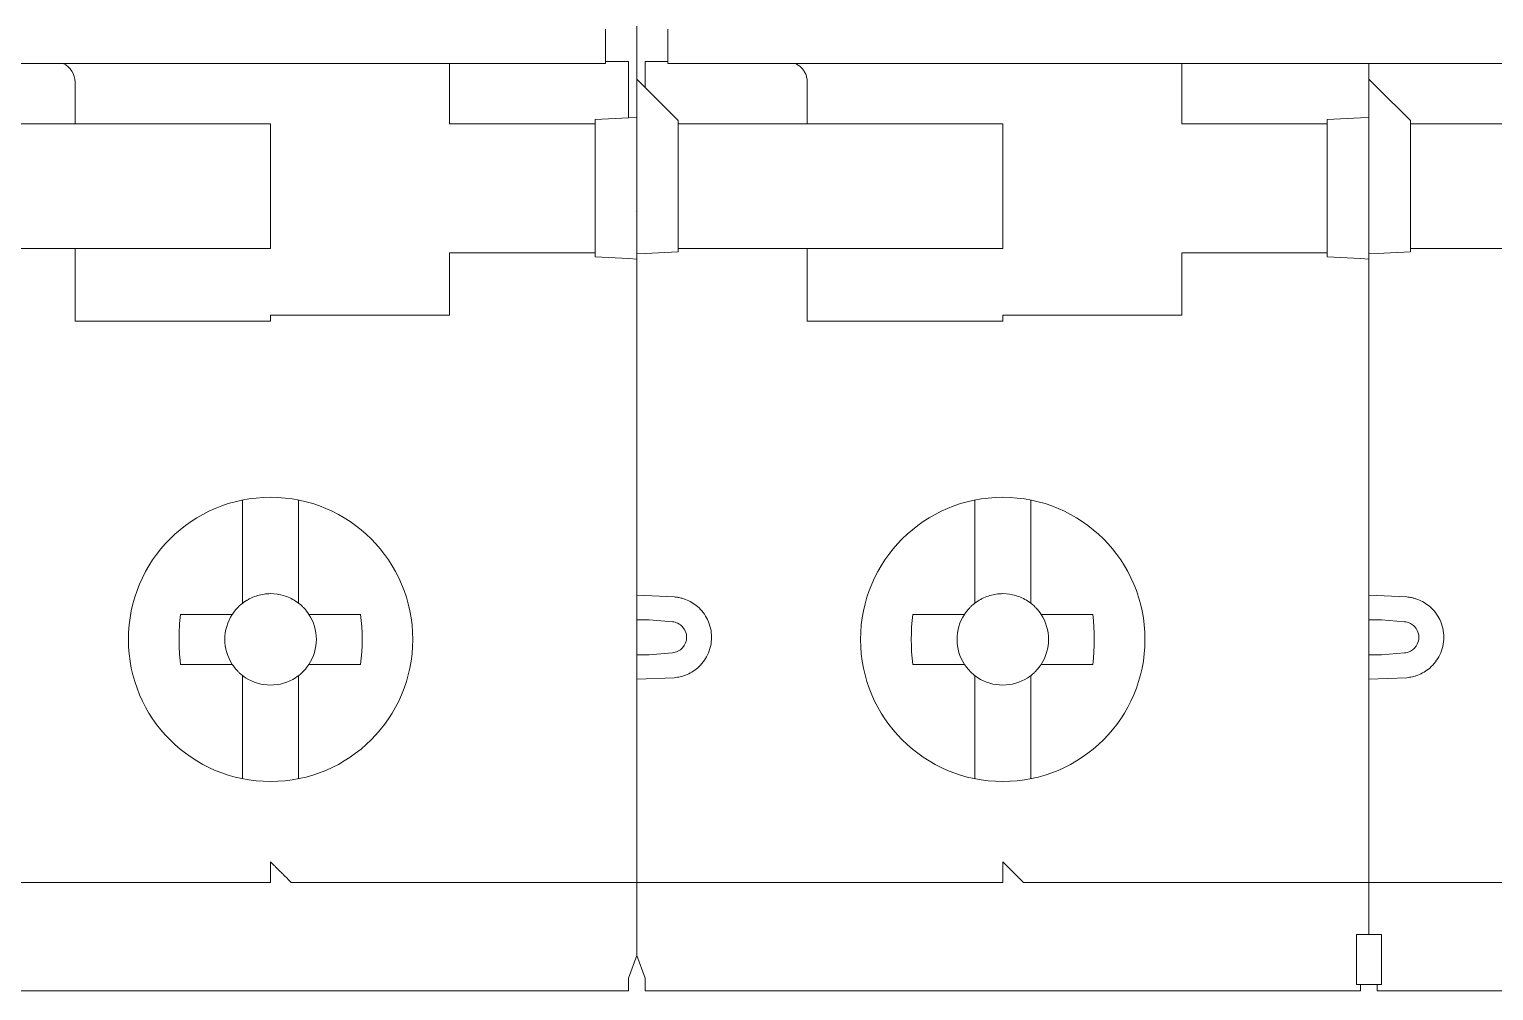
# Model space of a CAD drawing. Header units: millimetres. Extents: x 1359 to 3577, y 1336 to 3557.
# Drawn here: x 2709.9 to 2745.1, y 2687.53 to 2710.65 of the extents above; entities that cross this region are included whole.
import ezdxf

# ---------------------------------------------------------------- set-up
doc = ezdxf.new("R2010")
doc.units = ezdxf.units.MM
doc.layers.add('000-PI-Oprema', color=30, linetype='Continuous', lineweight=5)

msp = doc.modelspace()

# ---------------------------------------------------------------- linework, layer by layer
at = {"layer": '000-PI-Oprema', "color": 0, "lineweight": 0}
for p, q in [((2724.503, 2709.457), (2724.503, 2710.731)), ((2724.503, 2710.731), (2724.503, 2708.534)), ((2694.153, 2709.834), (2719.653, 2709.834)), ((2719.653, 2709.833), (2723.754, 2709.833)), ((2720.003, 2709.833), (2720.003, 2708.381)), ((2724.303, 2709.881), (2723.753, 2709.881)), ((2724.303, 2709.881), (2724.303, 2708.523)), ((2725.253, 2709.881), (2724.703, 2709.881)), ((2725.253, 2709.833), (2729.353, 2709.833)), ((2729.353, 2709.834), (2754.853, 2709.834)), ((2737.603, 2708.381), (2737.603, 2709.834)), ((2742.103, 2709.834), (2742.103, 2709.457)), ((2711.003, 2708.381), (2711.003, 2709.381)), ((2724.503, 2705.281), (2724.503, 2709.457)), ((2724.503, 2709.457), (2724.703, 2709.257)), ((2724.703, 2709.257), (2724.703, 2709.381)), ((2728.603, 2708.381), (2728.603, 2709.381)), ((2742.103, 2709.457), (2742.303, 2709.257)), ((2742.103, 2708.534), (2742.103, 2709.457)), ((2724.703, 2709.257), (2725.503, 2708.457)), ((2742.303, 2709.257), (2743.103, 2708.457)), ((2707.903, 2708.381), (2711.003, 2708.381)), ((2711.403, 2708.381), (2711.003, 2708.381)), ((2715.703, 2708.381), (2711.403, 2708.381)), ((2715.703, 2705.381), (2715.703, 2708.381)), ((2720.403, 2708.381), (2720.003, 2708.381)), ((2720.403, 2708.381), (2723.503, 2708.381)), ((2723.503, 2708.481), (2724.303, 2708.523)), ((2723.503, 2708.381), (2723.503, 2708.481)), ((2723.503, 2705.281), (2723.503, 2708.381)), ((2724.503, 2708.534), (2724.303, 2708.523)), ((2724.503, 2708.534), (2724.503, 2705.129)), ((2725.503, 2708.457), (2725.503, 2708.381)), ((2728.603, 2708.381), (2725.503, 2708.381)), ((2725.503, 2708.381), (2725.503, 2705.381)), ((2728.603, 2708.381), (2729.003, 2708.381)), ((2729.003, 2708.381), (2733.303, 2708.381)), ((2733.303, 2708.381), (2733.303, 2705.381)), ((2738.003, 2708.381), (2737.603, 2708.381)), ((2738.003, 2708.381), (2741.103, 2708.381)), ((2741.103, 2708.481), (2741.903, 2708.523)), ((2741.103, 2708.481), (2741.103, 2708.381)), ((2741.103, 2708.381), (2741.103, 2705.281)), ((2742.103, 2708.534), (2741.903, 2708.523)), ((2742.103, 2708.534), (2742.103, 2705.281)), ((2743.103, 2708.457), (2743.103, 2708.381)), ((2743.103, 2708.381), (2746.203, 2708.381)), ((2743.103, 2708.381), (2743.103, 2705.381)), ((2724.503, 2706.281), (2724.498, 2706.286)), ((2724.508, 2706.081), (2724.503, 2706.081)), ((2711.003, 2705.381), (2707.903, 2705.381)), ((2711.003, 2703.631), (2711.003, 2705.381)), ((2711.003, 2705.381), (2711.403, 2705.381)), ((2711.403, 2705.381), (2715.703, 2705.381)), ((2720.403, 2705.281), (2720.003, 2705.281)), ((2720.003, 2703.781), (2720.003, 2705.281)), ((2720.403, 2705.281), (2723.503, 2705.281)), ((2723.503, 2705.181), (2723.503, 2705.281)), ((2724.303, 2705.139), (2723.503, 2705.181)), ((2724.503, 2705.129), (2724.303, 2705.139)), ((2724.503, 2705.253), (2724.703, 2705.263)), ((2724.503, 2705.253), (2724.503, 2697.358)), ((2724.503, 2705.129), (2724.503, 2690.981)), ((2725.503, 2705.305), (2724.703, 2705.263)), ((2725.503, 2705.381), (2725.503, 2705.305)), ((2728.603, 2705.381), (2725.503, 2705.381)), ((2728.603, 2703.631), (2728.603, 2705.381)), ((2728.603, 2705.381), (2729.003, 2705.381)), ((2733.303, 2705.381), (2729.003, 2705.381)), ((2738.003, 2705.281), (2737.603, 2705.281)), ((2737.603, 2705.281), (2737.603, 2703.781)), ((2741.103, 2705.281), (2738.003, 2705.281)), ((2741.103, 2705.181), (2741.103, 2705.281)), ((2741.903, 2705.139), (2741.103, 2705.181)), ((2741.903, 2705.139), (2742.103, 2705.129)), ((2742.103, 2705.253), (2742.103, 2705.281)), ((2742.103, 2705.253), (2742.303, 2705.263)), ((2742.103, 2705.253), (2742.103, 2705.129)), ((2742.103, 2697.358), (2742.103, 2705.129)), ((2743.103, 2705.305), (2742.303, 2705.263)), ((2743.103, 2705.381), (2743.103, 2705.305)), ((2746.203, 2705.381), (2743.103, 2705.381)), ((2715.703, 2703.781), (2715.703, 2703.631)), ((2715.703, 2703.781), (2720.003, 2703.781)), ((2733.303, 2703.781), (2733.303, 2703.631)), ((2737.603, 2703.781), (2733.303, 2703.781)), ((2715.703, 2703.631), (2711.003, 2703.631)), ((2733.303, 2703.631), (2728.603, 2703.631)), ((2724.498, 2701.276), (2724.503, 2701.281)), ((2724.503, 2701.481), (2724.508, 2701.481)), ((2715.028, 2699.332), (2715.028, 2699.257)), ((2715.028, 2699.257), (2715.028, 2697.138)), ((2716.378, 2699.257), (2716.378, 2699.332)), ((2716.378, 2696.85), (2716.378, 2699.257)), ((2732.628, 2699.32), (2732.628, 2699.257)), ((2732.628, 2699.257), (2732.628, 2697.138)), ((2733.978, 2699.257), (2733.978, 2699.32)), ((2733.978, 2697.138), (2733.978, 2699.257)), ((2724.503, 2697.184), (2724.503, 2697.357)), ((2725.413, 2697.003), (2724.503, 2697.041)), ((2732.628, 2697.138), (2732.628, 2696.85)), ((2733.978, 2697.138), (2733.978, 2696.85)), ((2742.103, 2697.358), (2742.103, 2694.705)), ((2743.013, 2697.003), (2742.103, 2697.041)), ((2713.539, 2696.581), (2714.397, 2696.581)), ((2717.867, 2696.581), (2717.009, 2696.581)), ((2724.503, 2695.609), (2724.503, 2696.454)), ((2724.803, 2696.454), (2725.361, 2696.405)), ((2731.139, 2696.581), (2731.997, 2696.581)), ((2735.467, 2696.581), (2734.609, 2696.581)), ((2742.403, 2696.454), (2742.961, 2696.405)), ((2725.361, 2695.658), (2724.803, 2695.609)), ((2742.403, 2695.609), (2742.961, 2695.658)), ((2714.397, 2695.381), (2713.539, 2695.381)), ((2717.867, 2695.381), (2717.009, 2695.381)), ((2731.997, 2695.381), (2731.139, 2695.381)), ((2735.467, 2695.381), (2734.609, 2695.381)), ((2724.503, 2695.022), (2725.413, 2695.06)), ((2732.628, 2695.113), (2732.628, 2694.825)), ((2733.978, 2695.113), (2733.978, 2694.825)), ((2742.103, 2695.022), (2743.013, 2695.06)), ((2715.028, 2694.825), (2715.028, 2692.705)), ((2716.378, 2692.705), (2716.378, 2694.825)), ((2724.503, 2694.705), (2724.503, 2694.759)), ((2724.503, 2694.705), (2724.503, 2690.981)), ((2732.628, 2694.825), (2732.628, 2692.705)), ((2733.978, 2692.705), (2733.978, 2694.825)), ((2742.103, 2690.981), (2742.103, 2694.705)), ((2715.028, 2692.705), (2715.028, 2692.631)), ((2716.378, 2692.631), (2716.378, 2692.705)), ((2732.628, 2692.705), (2732.628, 2692.631)), ((2733.978, 2692.631), (2733.978, 2692.705)), ((2724.503, 2690.981), (2724.503, 2688.381)), ((2724.503, 2690.981), (2724.503, 2688.381)), ((2742.103, 2690.981), (2742.103, 2688.881)), ((2715.703, 2690.131), (2706.903, 2690.131)), ((2724.503, 2690.131), (2716.203, 2690.131)), ((2724.503, 2690.131), (2733.303, 2690.131)), ((2742.103, 2690.131), (2733.803, 2690.131)), ((2750.903, 2690.131), (2742.103, 2690.131)), ((2742.403, 2688.881), (2741.803, 2688.881)), ((2724.503, 2688.381), (2724.303, 2687.831)), ((2724.503, 2688.381), (2724.703, 2687.832)), ((2711.903, 2687.531), (2707.103, 2687.531)), ((2711.903, 2687.531), (2719.523, 2687.531)), ((2724.303, 2687.531), (2719.523, 2687.531)), ((2729.503, 2687.531), (2724.703, 2687.531)), ((2737.123, 2687.531), (2729.503, 2687.531)), ((2741.903, 2687.531), (2737.123, 2687.531)), ((2741.903, 2687.681), (2741.803, 2687.681)), ((2742.303, 2687.681), (2741.903, 2687.681)), ((2742.403, 2687.681), (2742.303, 2687.681)), ((2747.103, 2687.531), (2742.303, 2687.531))]:
    msp.add_line(p, q, dxfattribs=at)
for centre in [(2715.703, 2695.981), (2733.303, 2695.981)]:
    msp.add_circle(centre, 3.418, dxfattribs=at)
for centre, radius, start, end in [((2710.503, 2709.381), 0.5, 0, 64.7859), ((2715.703, 2695.981), 1.1, 136.9319, 146.9443), ((2715.703, 2695.981), 1.1, 135, 136.9319), ((2715.703, 2695.981), 1.1, 133.0681, 135), ((2715.703, 2695.981), 1.1, 123.0557, 133.0681), ((2715.703, 2695.981), 1.1, 46.9319, 56.9443), ((2715.703, 2695.981), 1.1, 45, 46.9319), ((2715.703, 2695.981), 1.1, 43.0681, 45), ((2715.703, 2695.981), 1.1, 33.0557, 43.0681), ((2733.303, 2695.981), 1.1, 136.9319, 146.9443), ((2733.303, 2695.981), 1.1, 135, 136.9319), ((2733.303, 2695.981), 1.1, 133.0681, 135), ((2733.303, 2695.981), 1.1, 123.0557, 133.0681), ((2733.303, 2695.981), 1.1, 46.9319, 56.9443), ((2733.303, 2695.981), 1.1, 33.0557, 43.0681), ((2715.703, 2695.981), 1.1, 213.0557, 223.0681), ((2715.703, 2695.981), 1.1, 316.9319, 326.9443), ((2733.303, 2695.981), 1.1, 213.0557, 223.0681), ((2733.303, 2695.981), 1.1, 316.9319, 326.9443), ((2715.703, 2695.981), 1.1, 223.0681, 225), ((2715.703, 2695.981), 1.1, 225, 226.9319), ((2715.703, 2695.981), 1.1, 226.9319, 236.9443), ((2715.703, 2695.981), 1.1, 303.0557, 313.0681), ((2715.703, 2695.981), 1.1, 313.0681, 315), ((2715.703, 2695.981), 1.1, 315, 316.9319), ((2733.303, 2695.981), 1.1, 223.0681, 225), ((2733.303, 2695.981), 1.1, 225, 226.9319), ((2733.303, 2695.981), 1.1, 226.9319, 236.9443), ((2733.303, 2695.981), 1.1, 303.0557, 313.0681), ((2733.303, 2695.981), 1.1, 315, 316.9319)]:
    msp.add_arc(centre, radius, start, end, dxfattribs=at)
for points, knots in [([(2723.753, 2710.655), (2723.753, 2710.538), (2723.753, 2710.306), (2723.753, 2710.029), (2723.753, 2709.856), (2723.753, 2709.848), (2723.754, 2709.833)], [0, 0, 0, 0, 0.264619, 0.529237, 0.793855, 1, 1, 1, 1]), ([(2725.253, 2709.833), (2725.253, 2709.848), (2725.253, 2709.856), (2725.253, 2710.029), (2725.253, 2710.306), (2725.253, 2710.538), (2725.253, 2710.655)], [0, 0, 0, 0, 0.206145, 0.470763, 0.735381, 1, 1, 1, 1]), ([(2724.703, 2709.881), (2724.703, 2709.881), (2724.703, 2709.827), (2724.703, 2709.642), (2724.703, 2709.512), (2724.703, 2709.381)], [0, 0, 0, 0, 0.5, 0.5, 1, 1, 1, 1]), ([(2728.31, 2709.833), (2728.361, 2709.806), (2728.438, 2709.764), (2728.52, 2709.664), (2728.567, 2709.577), (2728.597, 2709.481), (2728.601, 2709.414), (2728.603, 2709.381)], [0, 0, 0, 0, 0.351287, 0.528122, 0.693874, 0.849103, 1, 1, 1, 1]), ([(2716.303, 2696.903), (2716.214, 2696.961), (2716.116, 2697.006), (2715.913, 2697.066), (2715.81, 2697.081), (2715.597, 2697.081), (2715.493, 2697.066), (2715.341, 2697.021), (2715.291, 2697.002), (2715.219, 2696.969), (2715.195, 2696.957), (2715.16, 2696.938), (2715.148, 2696.931), (2715.131, 2696.921), (2715.123, 2696.916), (2715.114, 2696.91), (2715.109, 2696.907), (2715.105, 2696.906), (2715.103, 2696.903)], [0, 0, 0, 0, 0.25, 0.25, 0.5, 0.5, 0.75, 0.75, 0.875, 0.875, 0.9375, 0.9375, 0.96875, 0.96875, 0.984375, 0.992187, 0.992187, 1, 1, 1, 1]), ([(2724.503, 2696.454), (2724.503, 2696.571), (2724.503, 2696.805), (2724.503, 2697.083), (2724.503, 2697.181), (2724.503, 2697.219)], [0, 0, 0, 0, 0.378161, 0.755931, 1, 1, 1, 1]), ([(2733.903, 2696.903), (2733.814, 2696.961), (2733.716, 2697.006), (2733.513, 2697.066), (2733.41, 2697.081), (2733.197, 2697.081), (2733.093, 2697.066), (2732.941, 2697.021), (2732.891, 2697.002), (2732.819, 2696.969), (2732.795, 2696.957), (2732.76, 2696.938), (2732.748, 2696.931), (2732.731, 2696.921), (2732.723, 2696.916), (2732.714, 2696.91), (2732.709, 2696.907), (2732.705, 2696.906), (2732.703, 2696.903)], [0, 0, 0, 0, 0.25, 0.25, 0.5, 0.5, 0.75, 0.75, 0.875, 0.875, 0.9375, 0.9375, 0.96875, 0.96875, 0.984375, 0.992188, 0.992188, 1, 1, 1, 1]), ([(2725.413, 2697.003), (2725.443, 2696.999), (2725.503, 2696.992), (2725.592, 2696.971), (2725.702, 2696.935), (2725.831, 2696.872), (2725.976, 2696.767), (2726.107, 2696.63), (2726.215, 2696.453), (2726.287, 2696.251), (2726.311, 2696.031), (2726.287, 2695.812), (2726.215, 2695.61), (2726.107, 2695.433), (2725.976, 2695.295), (2725.831, 2695.19), (2725.689, 2695.122), (2725.548, 2695.077), (2725.458, 2695.066), (2725.413, 2695.06)], [0, 0, 0, 0, 0.031513, 0.062834, 0.094232, 0.152293, 0.210532, 0.279327, 0.348301, 0.424071, 0.50002, 0.57579, 0.651739, 0.720534, 0.789508, 0.847569, 0.905809, 0.95275, 1, 1, 1, 1]), ([(2743.013, 2697.003), (2743.043, 2696.999), (2743.103, 2696.992), (2743.192, 2696.971), (2743.302, 2696.935), (2743.431, 2696.872), (2743.576, 2696.767), (2743.707, 2696.63), (2743.815, 2696.453), (2743.887, 2696.251), (2743.911, 2696.031), (2743.887, 2695.812), (2743.815, 2695.61), (2743.707, 2695.433), (2743.576, 2695.295), (2743.431, 2695.19), (2743.289, 2695.122), (2743.148, 2695.077), (2743.058, 2695.066), (2743.013, 2695.06)], [0, 0, 0, 0, 0.031513, 0.062834, 0.094232, 0.152293, 0.210532, 0.279327, 0.348301, 0.424071, 0.50002, 0.57579, 0.651739, 0.720534, 0.789508, 0.847569, 0.905809, 0.95275, 1, 1, 1, 1]), ([(2713.539, 2696.581), (2713.515, 2696.382), (2713.503, 2696.182), (2713.503, 2695.881), (2713.506, 2695.781), (2713.515, 2695.631), (2713.519, 2695.581), (2713.526, 2695.506), (2713.529, 2695.468), (2713.534, 2695.425), (2713.537, 2695.403), (2713.538, 2695.394), (2713.539, 2695.387), (2713.541, 2695.384), (2713.539, 2695.381)], [0, 0, 0, 0, 0.5, 0.5, 0.75, 0.75, 0.875, 0.875, 0.9375, 0.96875, 0.984375, 0.992188, 0.992188, 1, 1, 1, 1]), ([(2714.781, 2696.581), (2714.665, 2696.403), (2714.603, 2696.195), (2714.603, 2695.769), (2714.665, 2695.56), (2714.781, 2695.381)], [0, 0, 0, 0, 0.5, 0.5, 1, 1, 1, 1]), ([(2716.625, 2695.381), (2716.741, 2695.56), (2716.803, 2695.769), (2716.803, 2696.192), (2716.742, 2696.403), (2716.625, 2696.581)], [0, 0, 0, 0, 0.5, 0.5, 1, 1, 1, 1]), ([(2724.503, 2696.454), (2724.503, 2696.454), (2724.532, 2696.454), (2724.65, 2696.454), (2724.732, 2696.454), (2724.803, 2696.454)], [0, 0, 0, 0, 0.5, 0.5, 1, 1, 1, 1]), ([(2725.361, 2696.405), (2725.453, 2696.397), (2725.542, 2696.353), (2725.667, 2696.216), (2725.703, 2696.124), (2725.703, 2695.939), (2725.667, 2695.846), (2725.542, 2695.71), (2725.453, 2695.666), (2725.361, 2695.658)], [0, 0, 0, 0, 0.25, 0.25, 0.5, 0.5, 0.75, 0.75, 1, 1, 1, 1]), ([(2731.997, 2696.581), (2732.064, 2696.581), (2732.189, 2696.581), (2732.321, 2696.581), (2732.381, 2696.581)], [0, 0, 0, 0, 0.540007, 1, 1, 1, 1]), ([(2734.225, 2695.381), (2734.341, 2695.56), (2734.403, 2695.768), (2734.403, 2696.194), (2734.341, 2696.403), (2734.225, 2696.581)], [0, 0, 0, 0, 0.5, 0.5, 1, 1, 1, 1]), ([(2742.103, 2696.454), (2742.103, 2696.454), (2742.132, 2696.454), (2742.25, 2696.454), (2742.332, 2696.454), (2742.403, 2696.454)], [0, 0, 0, 0, 0.5, 0.5, 1, 1, 1, 1]), ([(2742.961, 2695.658), (2742.98, 2695.66), (2743.019, 2695.665), (2743.075, 2695.684), (2743.127, 2695.711), (2743.179, 2695.75), (2743.228, 2695.801), (2743.284, 2695.893), (2743.316, 2696.031), (2743.284, 2696.17), (2743.228, 2696.261), (2743.166, 2696.326), (2743.077, 2696.385), (2743, 2696.398), (2742.961, 2696.405)], [0, 0, 0, 0, 0.053559, 0.105722, 0.157796, 0.211095, 0.279916, 0.349203, 0.500308, 0.651412, 0.720233, 0.789521, 0.894347, 1, 1, 1, 1]), ([(2724.503, 2694.759), (2724.503, 2694.763), (2724.503, 2694.787), (2724.503, 2694.961), (2724.503, 2695.253), (2724.503, 2695.49), (2724.503, 2695.609)], [0, 0, 0, 0, 0.06983, 0.379482, 0.689581, 1, 1, 1, 1]), ([(2724.503, 2695.609), (2724.503, 2695.609), (2724.535, 2695.609), (2724.647, 2695.609), (2724.725, 2695.609), (2724.803, 2695.609)], [0, 0, 0, 0, 0.5, 0.5, 1, 1, 1, 1]), ([(2731.997, 2695.381), (2732.065, 2695.381), (2732.189, 2695.381), (2732.321, 2695.381), (2732.381, 2695.381)], [0, 0, 0, 0, 0.54278, 1, 1, 1, 1]), ([(2742.103, 2695.609), (2742.103, 2695.609), (2742.135, 2695.609), (2742.247, 2695.609), (2742.325, 2695.609), (2742.403, 2695.609)], [0, 0, 0, 0, 0.5, 0.5, 1, 1, 1, 1]), ([(2715.103, 2695.059), (2715.281, 2694.943), (2715.489, 2694.882), (2715.914, 2694.881), (2716.125, 2694.943), (2716.303, 2695.059)], [0, 0, 0, 0, 0.5, 0.5, 1, 1, 1, 1]), ([(2732.703, 2695.059), (2732.881, 2694.943), (2733.089, 2694.882), (2733.514, 2694.881), (2733.725, 2694.943), (2733.903, 2695.059)], [0, 0, 0, 0, 0.5, 0.5, 1, 1, 1, 1]), ([(2715.703, 2690.631), (2715.703, 2690.61), (2715.703, 2690.568), (2715.703, 2690.506), (2715.703, 2690.435), (2715.703, 2690.355), (2715.703, 2690.276), (2715.703, 2690.21), (2715.703, 2690.165), (2715.703, 2690.137), (2715.703, 2690.133), (2715.703, 2690.131)], [0, 0, 0, 0, 0.080758, 0.160392, 0.240099, 0.368585, 0.500066, 0.628554, 0.760036, 0.877963, 1, 1, 1, 1]), ([(2715.703, 2690.631), (2715.723, 2690.611), (2715.761, 2690.573), (2715.814, 2690.521), (2715.857, 2690.477), (2715.914, 2690.42), (2715.982, 2690.352), (2716.059, 2690.276), (2716.121, 2690.213), (2716.168, 2690.166), (2716.197, 2690.137), (2716.201, 2690.133), (2716.203, 2690.131)], [0, 0, 0, 0, 0.090531, 0.16862, 0.234268, 0.287481, 0.430984, 0.554468, 0.680793, 0.795506, 0.900919, 1, 1, 1, 1]), ([(2733.303, 2690.631), (2733.303, 2690.61), (2733.303, 2690.568), (2733.303, 2690.506), (2733.303, 2690.435), (2733.303, 2690.355), (2733.303, 2690.276), (2733.303, 2690.21), (2733.303, 2690.165), (2733.303, 2690.137), (2733.303, 2690.133), (2733.303, 2690.131)], [0, 0, 0, 0, 0.080758, 0.160392, 0.240099, 0.368585, 0.500066, 0.628554, 0.760036, 0.877963, 1, 1, 1, 1]), ([(2733.803, 2690.131), (2733.803, 2690.132), (2733.802, 2690.133), (2733.794, 2690.14), (2733.782, 2690.152), (2733.76, 2690.175), (2733.72, 2690.215), (2733.657, 2690.278), (2733.581, 2690.354), (2733.494, 2690.44), (2733.401, 2690.534), (2733.336, 2690.599), (2733.303, 2690.631)], [0, 0, 0, 0, 0.051851, 0.10362, 0.156261, 0.210683, 0.323967, 0.445967, 0.575521, 0.712834, 0.854621, 1, 1, 1, 1]), ([(2741.803, 2687.681), (2741.803, 2687.73), (2741.803, 2687.795), (2741.803, 2688.059), (2741.803, 2688.319), (2741.803, 2688.881)], [0.2858647, 0.2858647, 0.2858647, 0.2858647, 0.5, 0.5, 1, 1, 1, 1]), ([(2742.403, 2687.681), (2742.403, 2687.7), (2742.403, 2687.755), (2742.403, 2687.869), (2742.403, 2688.028), (2742.403, 2688.206), (2742.403, 2688.393), (2742.403, 2688.518), (2742.403, 2688.881)], [0.287427, 0.287427, 0.287427, 0.287427, 0.3699948, 0.5001298, 0.629921, 0.7600558, 0.879771, 1, 1, 1, 1]), ([(2724.303, 2687.531), (2724.303, 2687.531), (2724.303, 2687.585), (2724.303, 2687.722), (2724.303, 2687.774), (2724.303, 2687.831)], [0, 0, 0, 0, 0.5, 0.5, 0.737757, 0.737757, 0.737757, 0.737757]), ([(2724.703, 2687.531), (2724.703, 2687.532), (2724.703, 2687.534), (2724.703, 2687.546), (2724.703, 2687.569), (2724.703, 2687.61), (2724.703, 2687.675), (2724.703, 2687.75), (2724.703, 2687.805), (2724.703, 2687.832)], [0, 0, 0, 0, 0.0807576, 0.160392, 0.2400995, 0.3685854, 0.5000663, 0.6285535, 0.7387531, 0.7387531, 0.7387531, 0.7387531]), ([(2741.903, 2687.531), (2741.903, 2687.54), (2741.903, 2687.557), (2741.903, 2687.625), (2741.903, 2687.68), (2741.903, 2687.681)], [0, 0, 0, 0, 0.494587, 0.989166, 1, 1, 1, 1]), ([(2742.303, 2687.681), (2742.303, 2687.68), (2742.303, 2687.625), (2742.303, 2687.557), (2742.303, 2687.54), (2742.303, 2687.531)], [0, 0, 0, 0, 0.010834, 0.505413, 1, 1, 1, 1])]:
    msp.add_open_spline(points, degree=3, knots=knots, dxfattribs=at)
for points in [[(2715.028, 2697.138), (2715.028, 2697.1), (2715.028, 2697.061), (2715.028, 2696.85)], [(2734.054, 2696.785), (2734.063, 2696.776), (2734.072, 2696.768), (2734.081, 2696.759)], [(2734.081, 2696.759), (2734.09, 2696.75), (2734.098, 2696.741), (2734.107, 2696.732)], [(2714.397, 2696.581), (2714.521, 2696.581), (2714.647, 2696.581), (2714.781, 2696.581)], [(2717.009, 2696.581), (2716.885, 2696.581), (2716.759, 2696.581), (2716.625, 2696.581)], [(2717.867, 2696.581), (2717.915, 2696.183), (2717.915, 2695.78), (2717.867, 2695.381)], [(2731.139, 2696.581), (2731.091, 2696.183), (2731.091, 2695.78), (2731.139, 2695.381)], [(2732.381, 2696.581), (2732.265, 2696.403), (2732.203, 2696.194), (2732.203, 2695.981)], [(2734.609, 2696.581), (2734.485, 2696.581), (2734.359, 2696.581), (2734.225, 2696.581)], [(2735.467, 2695.381), (2735.515, 2695.78), (2735.515, 2696.183), (2735.467, 2696.581)], [(2732.203, 2695.981), (2732.203, 2695.77), (2732.266, 2695.559), (2732.381, 2695.381)], [(2714.397, 2695.381), (2714.521, 2695.381), (2714.647, 2695.381), (2714.781, 2695.381)], [(2716.625, 2695.381), (2716.759, 2695.381), (2716.885, 2695.381), (2717.009, 2695.381)], [(2734.225, 2695.381), (2734.359, 2695.381), (2734.485, 2695.381), (2734.609, 2695.381)], [(2715.028, 2695.113), (2715.028, 2694.901), (2715.028, 2694.863), (2715.028, 2694.825)], [(2716.378, 2695.113), (2716.378, 2694.901), (2716.378, 2694.863), (2716.378, 2694.825)], [(2734.081, 2695.203), (2734.072, 2695.195), (2734.063, 2695.186), (2734.054, 2695.178)]]:
    msp.add_open_spline(points, degree=3, dxfattribs=at)

doc.saveas('drawing.dxf')
